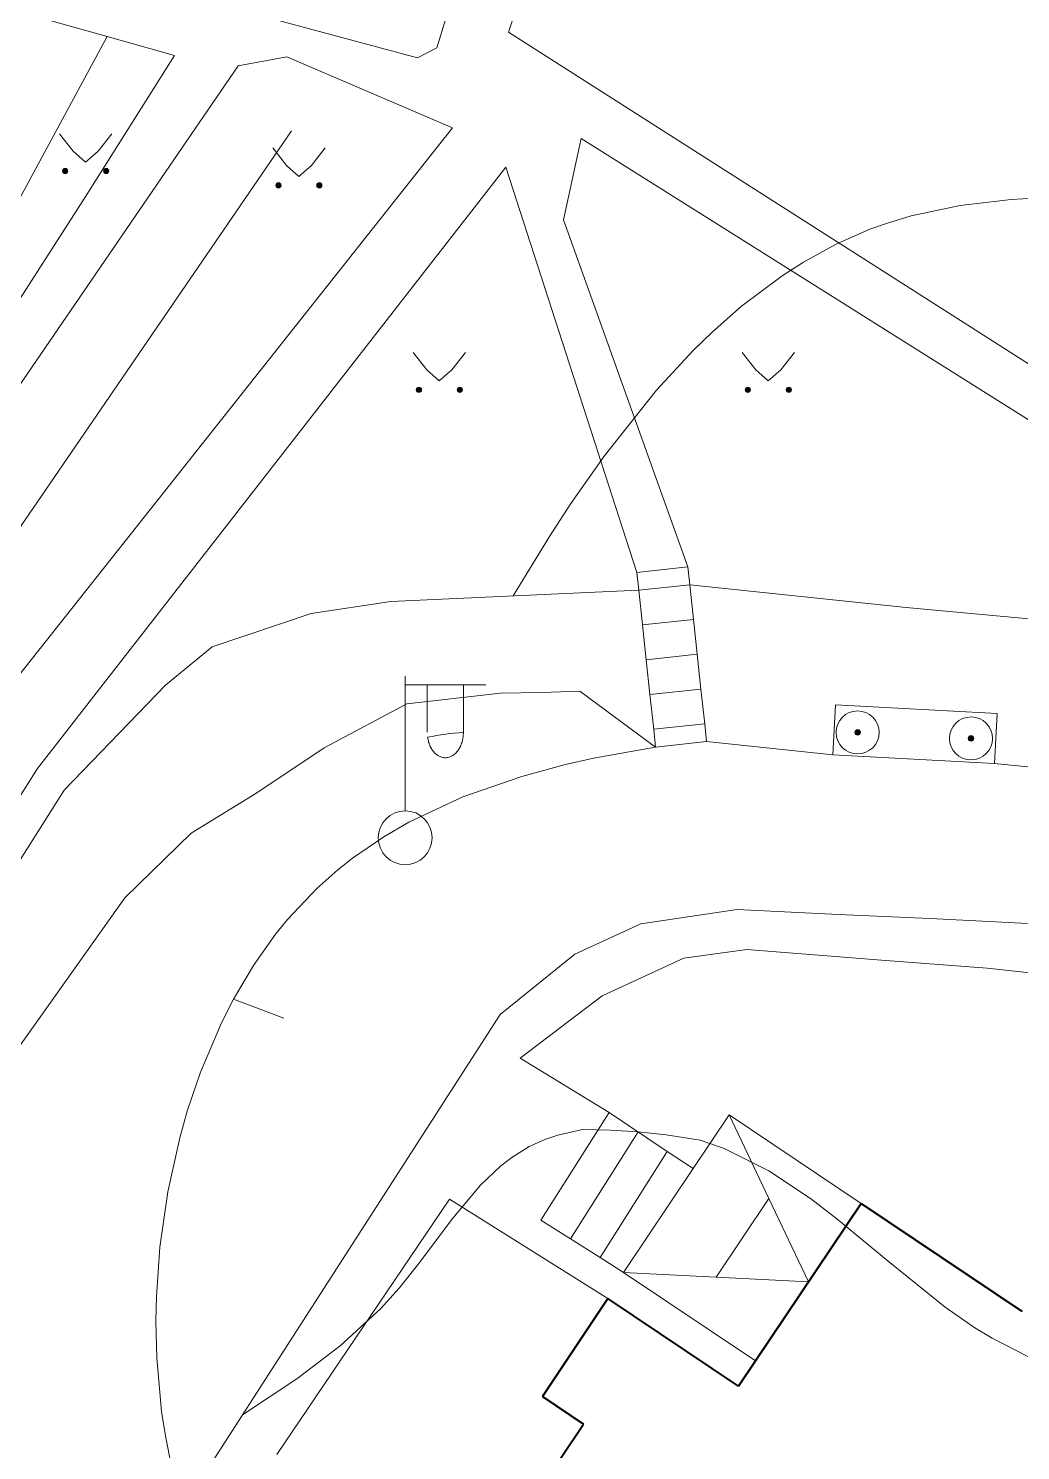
# Model space of a CAD drawing. Extents: x 1000 to 4000, y -5000 to -1000.
# Drawn here: x 1388.5 to 1425.4, y -4370.8 to -4318 of the extents above; entities that cross this region are included whole.
import ezdxf

# ---------------------------------------------------------------- set-up
doc = ezdxf.new("R2010")
doc.units = 0
doc.header["$MEASUREMENT"] = 0
for name, color, linetype in [('СЛОЙ_24', 7, 'CONTINUOUS'), ('СЛОЙ_25', 7, 'CONTINUOUS'), ('СЛОЙ_3', 7, 'CONTINUOUS'), ('СЛОЙ_37', 7, 'CONTINUOUS'), ('СЛОЙ_40', 7, 'CONTINUOUS'), ('СЛОЙ_41', 7, 'CONTINUOUS'), ('СЛОЙ_50', 7, 'CONTINUOUS'), ('СЛОЙ_6', 7, 'CONTINUOUS'), ('СЛОЙ_7', 7, 'CONTINUOUS')]:
    doc.layers.add(name, color=color, linetype=linetype)

msp = doc.modelspace()

# ---------------------------------------------------------------- linework, layer by layer
at = {"layer": 'СЛОЙ_24', "color": 253, "linetype": 'Continuous', "lineweight": 0}
for p, q in [((1406.821, -4356.226), (1410.129, -4358.249)), ((1410.08, -4365.171), (1404.187, -4361.476))]:
    msp.add_line(p, q, dxfattribs=at)
for points in [[(1403.717, -4318.68), (1404.052, -4317.582), (1403.133, -4304.675), (1401.257, -4292.079)], [(1407.809, -4313.792), (1406.39, -4318.095)], [(1403.717, -4318.68), (1403.008, -4319.045), (1386.612, -4314.637)], [(1391.471, -4318.258), (1388.539, -4317.438)], [(1393.964, -4318.955), (1391.471, -4318.258)], [(1470.032, -4360.31), (1470.685, -4359.106), (1406.39, -4318.095)], [(1346.273, -4394.557), (1358.917, -4377.097), (1363.933, -4370.174), (1369.434, -4357.368), (1379.502, -4341.57), (1390.643, -4324.228), (1393.964, -4318.955)], [(1347.743, -4395.78), (1355.492, -4385.085), (1365.733, -4370.797), (1370.943, -4358.046), (1386.119, -4334.267), (1396.34, -4319.338)], [(1404.299, -4321.651), (1398.15, -4319.015), (1396.34, -4319.338)], [(1350.13, -4397.511), (1362.654, -4379.582), (1385.993, -4344.756), (1404.299, -4321.651)], [(1413.053, -4337.969), (1408.431, -4325.064), (1409.093, -4322.043)], [(1468.451, -4360.117), (1468.745, -4359.546), (1409.093, -4322.043)], [(1353.976, -4400.728), (1357.973, -4394.398), (1388.874, -4345.466), (1406.288, -4323.115)], [(1411.159, -4338.172), (1406.288, -4323.115)], [(1375.966, -4373.518), (1380.164, -4367.096), (1392.129, -4350.272), (1394.583, -4347.862), (1396.992, -4346.389), (1399.535, -4344.693), (1402.611, -4343.064), (1406.092, -4342.662), (1407.611, -4342.639), (1409.039, -4342.595), (1411.856, -4344.666)], [(1413.75, -4344.463), (1418.439, -4344.959)], [(1424.458, -4345.281), (1428.674, -4345.701)], [(1390.486, -4378.833), (1406.077, -4354.605), (1408.858, -4352.371), (1411.31, -4351.236), (1414.887, -4350.705)], [(1414.887, -4350.705), (1418.657, -4350.888), (1422.06, -4351.034), (1430.55, -4351.474), (1434.795, -4352.462), (1439.662, -4355.098), (1450.631, -4361.736), (1459.41, -4367.57)], [(1406.821, -4356.226), (1409.865, -4353.912), (1412.902, -4352.52), (1415.244, -4352.191), (1420.258, -4352.593), (1424.187, -4352.89), (1433.277, -4353.874), (1438.986, -4356.803), (1447.933, -4362.067), (1442.97, -4369.866)], [(1397.771, -4370.962), (1404.187, -4361.476)]]:
    msp.add_lwpolyline(points, dxfattribs=at)
at = {"layer": 'СЛОЙ_25', "color": 253, "linetype": 'Continuous', "lineweight": 0}
msp.add_line((1411.23, -4338.834), (1413.124, -4338.631), dxfattribs=at)
for points in [[(1411.159, -4338.172), (1413.053, -4337.969)], [(1413.053, -4337.969), (1413.124, -4338.631)], [(1411.23, -4338.834), (1411.159, -4338.172)], [(1411.856, -4344.666), (1411.785, -4344.004), (1411.646, -4342.712), (1411.508, -4341.419), (1411.369, -4340.127), (1411.23, -4338.834)], [(1413.124, -4338.631), (1413.263, -4339.923), (1413.402, -4341.216), (1413.54, -4342.509), (1413.679, -4343.801), (1413.75, -4344.463)], [(1411.369, -4340.127), (1413.263, -4339.923)], [(1411.508, -4341.419), (1413.402, -4341.216)], [(1411.646, -4342.712), (1413.54, -4342.509)], [(1411.785, -4344.004), (1413.679, -4343.801)], [(1413.75, -4344.463), (1411.856, -4344.666)]]:
    msp.add_lwpolyline(points, dxfattribs=at)
at = {"layer": 'СЛОЙ_3', "color": 253, "linetype": 'Continuous', "lineweight": 0}
for p, q in [((1402.546, -4347.037), (1402.546, -4342.037)), ((1402.546, -4345.037), (1402.546, -4342.037)), ((1402.546, -4342.351), (1405.546, -4342.351)), ((1403.367, -4344.119), (1403.367, -4342.351)), ((1404.709, -4344.119), (1404.709, -4342.351))]:
    msp.add_line(p, q, dxfattribs=at)
msp.add_lwpolyline([(1404.709, -4344.119, -0.035191), (1404.696, -4344.303, -0.036545), (1404.658, -4344.48, -0.03934), (1404.596, -4344.643, -0.0437), (1404.513, -4344.786, -0.049642), (1404.411, -4344.903, -0.056748), (1404.295, -4344.99, -0.0637), (1404.169, -4345.044, -0.068204), (1404.038, -4345.062, -0.068204), (1403.907, -4345.044, -0.0637), (1403.781, -4344.99, -0.056748), (1403.665, -4344.903, -0.049642), (1403.563, -4344.786, -0.0437), (1403.48, -4344.643, -0.03934), (1403.418, -4344.48, -0.036545), (1403.38, -4344.303, -0.035191)], format="xyb", close=True, dxfattribs=at)
msp.add_circle((1402.546, -4348.037), 1, dxfattribs=at)
at = {"layer": 'СЛОЙ_37', "color": 253, "linetype": 'Continuous', "lineweight": 0}
for points in [[(1344.615, -4393.334), (1351.089, -4384.525), (1354.409, -4380.462), (1361.298, -4365.811), (1370.275, -4354.532), (1377.623, -4343.762), (1380.973, -4338.28), (1387.045, -4326.422), (1391.471, -4318.258)], [(1359.812, -4402.777), (1357.832, -4399.893), (1357.921, -4397.32), (1359.573, -4393.225), (1360.942, -4390.491), (1387.032, -4350.748), (1389.871, -4346.275), (1393.635, -4342.36), (1395.364, -4340.941), (1399.044, -4339.699), (1402.014, -4339.255), (1411.23, -4338.834)], [(1413.124, -4338.631), (1421.167, -4339.477), (1430.576, -4340.347)]]:
    msp.add_lwpolyline(points, dxfattribs=at)
at = {"layer": 'СЛОЙ_40', "color": 253, "linetype": 'Continuous', "lineweight": 0}
msp.add_lwpolyline([(1350.203, -4395.019), (1367.432, -4370.444), (1373.936, -4357.36), (1398.319, -4321.755)], dxfattribs=at)
at = {"layer": 'СЛОЙ_41', "color": 253, "linetype": 'Continuous', "lineweight": 0}
for p, q in [((1389.693, -4321.865), (1390.203, -4322.515)), ((1391.643, -4321.865), (1391.133, -4322.515)), ((1390.203, -4322.515), (1390.663, -4322.925)), ((1391.133, -4322.515), (1390.663, -4322.925)), ((1397.62, -4322.396), (1398.13, -4323.046)), ((1399.57, -4322.396), (1399.06, -4323.046)), ((1398.13, -4323.046), (1398.59, -4323.456)), ((1399.06, -4323.046), (1398.59, -4323.456)), ((1402.843, -4329.999), (1403.353, -4330.649)), ((1404.793, -4329.999), (1404.283, -4330.649)), ((1415.07, -4329.999), (1415.58, -4330.649)), ((1417.02, -4329.999), (1416.51, -4330.649)), ((1403.353, -4330.649), (1403.813, -4331.059)), ((1404.283, -4330.649), (1403.813, -4331.059)), ((1415.58, -4330.649), (1416.04, -4331.059)), ((1416.51, -4330.649), (1416.04, -4331.059))]:
    msp.add_line(p, q, dxfattribs=at)
for centre in [(1389.907, -4323.253), (1391.428, -4323.253), (1397.834, -4323.786), (1399.355, -4323.786), (1403.057, -4331.387), (1404.578, -4331.387), (1415.284, -4331.387), (1416.805, -4331.387)]:
    msp.add_circle(centre, 0.0976, dxfattribs=at)
for points in [[(1389.816, -4323.29), (1389.811, -4323.234), (1389.816, -4323.216)], [(1389.825, -4323.307), (1389.816, -4323.216), (1389.825, -4323.199)], [(1389.816, -4323.29), (1389.816, -4323.216), (1389.825, -4323.307)], [(1389.838, -4323.322), (1389.825, -4323.199), (1389.838, -4323.184)], [(1389.825, -4323.307), (1389.825, -4323.199), (1389.838, -4323.322)], [(1389.852, -4323.334), (1389.838, -4323.184), (1389.852, -4323.172)], [(1389.838, -4323.322), (1389.838, -4323.184), (1389.852, -4323.334)], [(1389.869, -4323.343), (1389.852, -4323.172), (1389.869, -4323.163)], [(1389.852, -4323.334), (1389.852, -4323.172), (1389.869, -4323.343)], [(1389.888, -4323.349), (1389.869, -4323.163), (1389.888, -4323.157)], [(1389.869, -4323.343), (1389.869, -4323.163), (1389.888, -4323.349)], [(1389.907, -4323.351), (1389.888, -4323.157), (1389.907, -4323.155)], [(1389.888, -4323.349), (1389.888, -4323.157), (1389.907, -4323.351)], [(1391.337, -4323.29), (1391.332, -4323.234), (1391.337, -4323.216)], [(1391.346, -4323.307), (1391.337, -4323.216), (1391.346, -4323.199)], [(1391.337, -4323.29), (1391.337, -4323.216), (1391.346, -4323.307)], [(1391.359, -4323.322), (1391.346, -4323.199), (1391.359, -4323.184)], [(1391.346, -4323.307), (1391.346, -4323.199), (1391.359, -4323.322)], [(1391.373, -4323.334), (1391.359, -4323.184), (1391.373, -4323.172)], [(1391.359, -4323.322), (1391.359, -4323.184), (1391.373, -4323.334)], [(1391.39, -4323.343), (1391.373, -4323.172), (1391.39, -4323.163)], [(1391.373, -4323.334), (1391.373, -4323.172), (1391.39, -4323.343)], [(1391.409, -4323.349), (1391.39, -4323.163), (1391.409, -4323.157)], [(1391.39, -4323.343), (1391.39, -4323.163), (1391.409, -4323.349)], [(1391.428, -4323.351), (1391.409, -4323.157), (1391.428, -4323.155)], [(1391.409, -4323.349), (1391.409, -4323.157), (1391.428, -4323.351)], [(1389.811, -4323.272), (1389.809, -4323.253), (1389.811, -4323.234)], [(1389.811, -4323.272), (1389.811, -4323.234), (1389.816, -4323.29)], [(1391.332, -4323.272), (1391.33, -4323.253), (1391.332, -4323.234)], [(1391.332, -4323.272), (1391.332, -4323.234), (1391.337, -4323.29)], [(1397.753, -4323.84), (1397.744, -4323.748), (1397.753, -4323.731)], [(1397.765, -4323.855), (1397.753, -4323.731), (1397.765, -4323.717)], [(1397.753, -4323.84), (1397.753, -4323.731), (1397.765, -4323.855)], [(1397.78, -4323.867), (1397.765, -4323.717), (1397.78, -4323.704)], [(1397.765, -4323.855), (1397.765, -4323.717), (1397.78, -4323.867)], [(1397.797, -4323.876), (1397.78, -4323.704), (1397.797, -4323.695)], [(1397.78, -4323.867), (1397.78, -4323.704), (1397.797, -4323.876)], [(1397.815, -4323.881), (1397.797, -4323.695), (1397.815, -4323.69)], [(1397.797, -4323.876), (1397.797, -4323.695), (1397.815, -4323.881)], [(1397.834, -4323.883), (1397.815, -4323.69), (1397.834, -4323.688)], [(1397.815, -4323.881), (1397.815, -4323.69), (1397.834, -4323.883)], [(1399.274, -4323.84), (1399.265, -4323.748), (1399.274, -4323.731)], [(1399.286, -4323.855), (1399.274, -4323.731), (1399.286, -4323.717)], [(1399.274, -4323.84), (1399.274, -4323.731), (1399.286, -4323.855)], [(1399.301, -4323.867), (1399.286, -4323.717), (1399.301, -4323.704)], [(1399.286, -4323.855), (1399.286, -4323.717), (1399.301, -4323.867)], [(1399.318, -4323.876), (1399.301, -4323.704), (1399.318, -4323.695)], [(1399.301, -4323.867), (1399.301, -4323.704), (1399.318, -4323.876)], [(1399.336, -4323.881), (1399.318, -4323.695), (1399.336, -4323.69)], [(1399.318, -4323.876), (1399.318, -4323.695), (1399.336, -4323.881)], [(1399.355, -4323.883), (1399.336, -4323.69), (1399.355, -4323.688)], [(1399.336, -4323.881), (1399.336, -4323.69), (1399.355, -4323.883)], [(1397.738, -4323.805), (1397.736, -4323.786), (1397.738, -4323.766)], [(1397.744, -4323.823), (1397.738, -4323.766), (1397.744, -4323.748)], [(1397.738, -4323.805), (1397.738, -4323.766), (1397.744, -4323.823)], [(1397.744, -4323.823), (1397.744, -4323.748), (1397.753, -4323.84)], [(1399.259, -4323.805), (1399.257, -4323.786), (1399.259, -4323.766)], [(1399.265, -4323.823), (1399.259, -4323.766), (1399.265, -4323.748)], [(1399.259, -4323.805), (1399.259, -4323.766), (1399.265, -4323.823)], [(1399.265, -4323.823), (1399.265, -4323.748), (1399.274, -4323.84)], [(1402.961, -4331.406), (1402.959, -4331.387), (1402.961, -4331.368)], [(1402.966, -4331.424), (1402.961, -4331.368), (1402.966, -4331.35)], [(1402.961, -4331.406), (1402.961, -4331.368), (1402.966, -4331.424)], [(1402.975, -4331.441), (1402.966, -4331.35), (1402.975, -4331.333)], [(1402.966, -4331.424), (1402.966, -4331.35), (1402.975, -4331.441)], [(1402.988, -4331.456), (1402.975, -4331.333), (1402.988, -4331.318)], [(1402.975, -4331.441), (1402.975, -4331.333), (1402.988, -4331.456)], [(1403.002, -4331.468), (1402.988, -4331.318), (1403.002, -4331.306)], [(1402.988, -4331.456), (1402.988, -4331.318), (1403.002, -4331.468)], [(1403.019, -4331.477), (1403.002, -4331.306), (1403.019, -4331.297)], [(1403.002, -4331.468), (1403.002, -4331.306), (1403.019, -4331.477)], [(1403.038, -4331.483), (1403.019, -4331.297), (1403.038, -4331.291)], [(1403.019, -4331.477), (1403.019, -4331.297), (1403.038, -4331.483)], [(1403.057, -4331.485), (1403.038, -4331.291), (1403.057, -4331.289)], [(1403.038, -4331.483), (1403.038, -4331.291), (1403.057, -4331.485)], [(1404.482, -4331.406), (1404.48, -4331.387), (1404.482, -4331.368)], [(1404.487, -4331.424), (1404.482, -4331.368), (1404.487, -4331.35)], [(1404.482, -4331.406), (1404.482, -4331.368), (1404.487, -4331.424)], [(1404.496, -4331.441), (1404.487, -4331.35), (1404.496, -4331.333)], [(1404.487, -4331.424), (1404.487, -4331.35), (1404.496, -4331.441)], [(1404.509, -4331.456), (1404.496, -4331.333), (1404.509, -4331.318)], [(1404.496, -4331.441), (1404.496, -4331.333), (1404.509, -4331.456)], [(1404.523, -4331.468), (1404.509, -4331.318), (1404.523, -4331.306)], [(1404.509, -4331.456), (1404.509, -4331.318), (1404.523, -4331.468)], [(1404.54, -4331.477), (1404.523, -4331.306), (1404.54, -4331.297)], [(1404.523, -4331.468), (1404.523, -4331.306), (1404.54, -4331.477)], [(1404.559, -4331.483), (1404.54, -4331.297), (1404.559, -4331.291)], [(1404.54, -4331.477), (1404.54, -4331.297), (1404.559, -4331.483)], [(1404.578, -4331.485), (1404.559, -4331.291), (1404.578, -4331.289)], [(1404.559, -4331.483), (1404.559, -4331.291), (1404.578, -4331.485)], [(1415.188, -4331.406), (1415.186, -4331.387), (1415.188, -4331.368)], [(1415.193, -4331.424), (1415.188, -4331.368), (1415.193, -4331.35)], [(1415.188, -4331.406), (1415.188, -4331.368), (1415.193, -4331.424)], [(1415.202, -4331.441), (1415.193, -4331.35), (1415.202, -4331.333)], [(1415.193, -4331.424), (1415.193, -4331.35), (1415.202, -4331.441)], [(1415.215, -4331.456), (1415.202, -4331.333), (1415.215, -4331.318)], [(1415.202, -4331.441), (1415.202, -4331.333), (1415.215, -4331.456)], [(1415.229, -4331.468), (1415.215, -4331.318), (1415.229, -4331.306)], [(1415.215, -4331.456), (1415.215, -4331.318), (1415.229, -4331.468)], [(1415.246, -4331.477), (1415.229, -4331.306), (1415.246, -4331.297)], [(1415.229, -4331.468), (1415.229, -4331.306), (1415.246, -4331.477)], [(1415.265, -4331.483), (1415.246, -4331.297), (1415.265, -4331.291)], [(1415.246, -4331.477), (1415.246, -4331.297), (1415.265, -4331.483)], [(1415.284, -4331.485), (1415.265, -4331.291), (1415.284, -4331.289)], [(1415.265, -4331.483), (1415.265, -4331.291), (1415.284, -4331.485)], [(1416.709, -4331.406), (1416.707, -4331.387), (1416.709, -4331.368)], [(1416.714, -4331.424), (1416.709, -4331.368), (1416.714, -4331.35)], [(1416.709, -4331.406), (1416.709, -4331.368), (1416.714, -4331.424)], [(1416.723, -4331.441), (1416.714, -4331.35), (1416.723, -4331.333)], [(1416.714, -4331.424), (1416.714, -4331.35), (1416.723, -4331.441)], [(1416.736, -4331.456), (1416.723, -4331.333), (1416.736, -4331.318)], [(1416.723, -4331.441), (1416.723, -4331.333), (1416.736, -4331.456)], [(1416.75, -4331.468), (1416.736, -4331.318), (1416.75, -4331.306)], [(1416.736, -4331.456), (1416.736, -4331.318), (1416.75, -4331.468)], [(1416.767, -4331.477), (1416.75, -4331.306), (1416.767, -4331.297)], [(1416.75, -4331.468), (1416.75, -4331.306), (1416.767, -4331.477)], [(1416.786, -4331.483), (1416.767, -4331.297), (1416.786, -4331.291)], [(1416.767, -4331.477), (1416.767, -4331.297), (1416.786, -4331.483)], [(1416.805, -4331.485), (1416.786, -4331.291), (1416.805, -4331.289)], [(1416.786, -4331.483), (1416.786, -4331.291), (1416.805, -4331.485)]]:
    msp.add_solid(points, dxfattribs=at)
at = {"layer": 'СЛОЙ_41', "color": 253, "linetype": 'Continuous', "lineweight": 0, "extrusion": (0, 0, -1)}
for points in [[(-1389.907, -4323.351), (-1389.907, -4323.155), (-1389.926, -4323.349)], [(-1389.926, -4323.349), (-1389.907, -4323.155), (-1389.926, -4323.157)], [(-1389.926, -4323.349), (-1389.926, -4323.157), (-1389.944, -4323.343)], [(-1389.944, -4323.343), (-1389.926, -4323.157), (-1389.944, -4323.163)], [(-1389.944, -4323.343), (-1389.944, -4323.163), (-1389.961, -4323.334)], [(-1389.961, -4323.334), (-1389.944, -4323.163), (-1389.961, -4323.172)], [(-1389.961, -4323.334), (-1389.961, -4323.172), (-1389.976, -4323.322)], [(-1389.976, -4323.322), (-1389.961, -4323.172), (-1389.976, -4323.184)], [(-1389.976, -4323.322), (-1389.976, -4323.184), (-1389.988, -4323.307)], [(-1389.988, -4323.307), (-1389.976, -4323.184), (-1389.988, -4323.199)], [(-1389.988, -4323.307), (-1389.988, -4323.199), (-1389.997, -4323.29)], [(-1389.997, -4323.29), (-1389.988, -4323.199), (-1389.997, -4323.216)], [(-1389.997, -4323.29), (-1389.997, -4323.216), (-1390.002, -4323.272)], [(-1390.002, -4323.272), (-1389.997, -4323.216), (-1390.002, -4323.234)], [(-1391.428, -4323.351), (-1391.428, -4323.155), (-1391.447, -4323.349)], [(-1391.447, -4323.349), (-1391.428, -4323.155), (-1391.447, -4323.157)], [(-1391.447, -4323.349), (-1391.447, -4323.157), (-1391.465, -4323.343)], [(-1391.465, -4323.343), (-1391.447, -4323.157), (-1391.465, -4323.163)], [(-1391.465, -4323.343), (-1391.465, -4323.163), (-1391.482, -4323.334)], [(-1391.482, -4323.334), (-1391.465, -4323.163), (-1391.482, -4323.172)], [(-1391.482, -4323.334), (-1391.482, -4323.172), (-1391.497, -4323.322)], [(-1391.497, -4323.322), (-1391.482, -4323.172), (-1391.497, -4323.184)], [(-1391.497, -4323.322), (-1391.497, -4323.184), (-1391.509, -4323.307)], [(-1391.509, -4323.307), (-1391.497, -4323.184), (-1391.509, -4323.199)], [(-1391.509, -4323.307), (-1391.509, -4323.199), (-1391.518, -4323.29)], [(-1391.518, -4323.29), (-1391.509, -4323.199), (-1391.518, -4323.216)], [(-1391.518, -4323.29), (-1391.518, -4323.216), (-1391.523, -4323.272)], [(-1391.523, -4323.272), (-1391.518, -4323.216), (-1391.523, -4323.234)], [(-1390.002, -4323.272), (-1390.002, -4323.234), (-1390.004, -4323.253)], [(-1391.523, -4323.272), (-1391.523, -4323.234), (-1391.525, -4323.253)], [(-1397.834, -4323.883), (-1397.834, -4323.688), (-1397.853, -4323.881)], [(-1397.853, -4323.881), (-1397.834, -4323.688), (-1397.853, -4323.69)], [(-1397.853, -4323.881), (-1397.853, -4323.69), (-1397.871, -4323.876)], [(-1397.871, -4323.876), (-1397.853, -4323.69), (-1397.871, -4323.695)], [(-1397.871, -4323.876), (-1397.871, -4323.695), (-1397.888, -4323.867)], [(-1397.888, -4323.867), (-1397.871, -4323.695), (-1397.888, -4323.704)], [(-1397.888, -4323.867), (-1397.888, -4323.704), (-1397.903, -4323.855)], [(-1397.903, -4323.855), (-1397.888, -4323.704), (-1397.903, -4323.717)], [(-1397.903, -4323.855), (-1397.903, -4323.717), (-1397.915, -4323.84)], [(-1397.915, -4323.84), (-1397.903, -4323.717), (-1397.915, -4323.731)], [(-1397.915, -4323.84), (-1397.915, -4323.731), (-1397.924, -4323.823)], [(-1397.924, -4323.823), (-1397.915, -4323.731), (-1397.924, -4323.748)], [(-1399.355, -4323.883), (-1399.355, -4323.688), (-1399.374, -4323.881)], [(-1399.374, -4323.881), (-1399.355, -4323.688), (-1399.374, -4323.69)], [(-1399.374, -4323.881), (-1399.374, -4323.69), (-1399.392, -4323.876)], [(-1399.392, -4323.876), (-1399.374, -4323.69), (-1399.392, -4323.695)], [(-1399.392, -4323.876), (-1399.392, -4323.695), (-1399.409, -4323.867)], [(-1399.409, -4323.867), (-1399.392, -4323.695), (-1399.409, -4323.704)], [(-1399.409, -4323.867), (-1399.409, -4323.704), (-1399.424, -4323.855)], [(-1399.424, -4323.855), (-1399.409, -4323.704), (-1399.424, -4323.717)], [(-1399.424, -4323.855), (-1399.424, -4323.717), (-1399.436, -4323.84)], [(-1399.436, -4323.84), (-1399.424, -4323.717), (-1399.436, -4323.731)], [(-1399.436, -4323.84), (-1399.436, -4323.731), (-1399.445, -4323.823)], [(-1399.445, -4323.823), (-1399.436, -4323.731), (-1399.445, -4323.748)], [(-1397.924, -4323.823), (-1397.924, -4323.748), (-1397.93, -4323.805)], [(-1397.93, -4323.805), (-1397.924, -4323.748), (-1397.93, -4323.766)], [(-1397.93, -4323.805), (-1397.93, -4323.766), (-1397.932, -4323.786)], [(-1399.445, -4323.823), (-1399.445, -4323.748), (-1399.451, -4323.805)], [(-1399.451, -4323.805), (-1399.445, -4323.748), (-1399.451, -4323.766)], [(-1399.451, -4323.805), (-1399.451, -4323.766), (-1399.453, -4323.786)], [(-1403.057, -4331.485), (-1403.057, -4331.289), (-1403.076, -4331.483)], [(-1403.076, -4331.483), (-1403.057, -4331.289), (-1403.076, -4331.291)], [(-1403.076, -4331.483), (-1403.076, -4331.291), (-1403.094, -4331.477)], [(-1403.094, -4331.477), (-1403.076, -4331.291), (-1403.094, -4331.297)], [(-1403.094, -4331.477), (-1403.094, -4331.297), (-1403.111, -4331.468)], [(-1403.111, -4331.468), (-1403.094, -4331.297), (-1403.111, -4331.306)], [(-1403.111, -4331.468), (-1403.111, -4331.306), (-1403.126, -4331.456)], [(-1403.126, -4331.456), (-1403.111, -4331.306), (-1403.126, -4331.318)], [(-1403.126, -4331.456), (-1403.126, -4331.318), (-1403.138, -4331.441)], [(-1403.138, -4331.441), (-1403.126, -4331.318), (-1403.138, -4331.333)], [(-1403.138, -4331.441), (-1403.138, -4331.333), (-1403.147, -4331.424)], [(-1403.147, -4331.424), (-1403.138, -4331.333), (-1403.147, -4331.35)], [(-1403.147, -4331.424), (-1403.147, -4331.35), (-1403.152, -4331.406)], [(-1403.152, -4331.406), (-1403.147, -4331.35), (-1403.152, -4331.368)], [(-1403.152, -4331.406), (-1403.152, -4331.368), (-1403.154, -4331.387)], [(-1404.578, -4331.485), (-1404.578, -4331.289), (-1404.597, -4331.483)], [(-1404.597, -4331.483), (-1404.578, -4331.289), (-1404.597, -4331.291)], [(-1404.597, -4331.483), (-1404.597, -4331.291), (-1404.615, -4331.477)], [(-1404.615, -4331.477), (-1404.597, -4331.291), (-1404.615, -4331.297)], [(-1404.615, -4331.477), (-1404.615, -4331.297), (-1404.632, -4331.468)], [(-1404.632, -4331.468), (-1404.615, -4331.297), (-1404.632, -4331.306)], [(-1404.632, -4331.468), (-1404.632, -4331.306), (-1404.647, -4331.456)], [(-1404.647, -4331.456), (-1404.632, -4331.306), (-1404.647, -4331.318)], [(-1404.647, -4331.456), (-1404.647, -4331.318), (-1404.659, -4331.441)], [(-1404.659, -4331.441), (-1404.647, -4331.318), (-1404.659, -4331.333)], [(-1404.659, -4331.441), (-1404.659, -4331.333), (-1404.668, -4331.424)], [(-1404.668, -4331.424), (-1404.659, -4331.333), (-1404.668, -4331.35)], [(-1404.668, -4331.424), (-1404.668, -4331.35), (-1404.673, -4331.406)], [(-1404.673, -4331.406), (-1404.668, -4331.35), (-1404.673, -4331.368)], [(-1404.673, -4331.406), (-1404.673, -4331.368), (-1404.675, -4331.387)], [(-1415.284, -4331.485), (-1415.284, -4331.289), (-1415.303, -4331.483)], [(-1415.303, -4331.483), (-1415.284, -4331.289), (-1415.303, -4331.291)], [(-1415.303, -4331.483), (-1415.303, -4331.291), (-1415.321, -4331.477)], [(-1415.321, -4331.477), (-1415.303, -4331.291), (-1415.321, -4331.297)], [(-1415.321, -4331.477), (-1415.321, -4331.297), (-1415.338, -4331.468)], [(-1415.338, -4331.468), (-1415.321, -4331.297), (-1415.338, -4331.306)], [(-1415.338, -4331.468), (-1415.338, -4331.306), (-1415.353, -4331.456)], [(-1415.353, -4331.456), (-1415.338, -4331.306), (-1415.353, -4331.318)], [(-1415.353, -4331.456), (-1415.353, -4331.318), (-1415.365, -4331.441)], [(-1415.365, -4331.441), (-1415.353, -4331.318), (-1415.365, -4331.333)], [(-1415.365, -4331.441), (-1415.365, -4331.333), (-1415.374, -4331.424)], [(-1415.374, -4331.424), (-1415.365, -4331.333), (-1415.374, -4331.35)], [(-1415.374, -4331.424), (-1415.374, -4331.35), (-1415.379, -4331.406)], [(-1415.379, -4331.406), (-1415.374, -4331.35), (-1415.379, -4331.368)], [(-1415.379, -4331.406), (-1415.379, -4331.368), (-1415.381, -4331.387)], [(-1416.805, -4331.485), (-1416.805, -4331.289), (-1416.824, -4331.483)], [(-1416.824, -4331.483), (-1416.805, -4331.289), (-1416.824, -4331.291)], [(-1416.824, -4331.483), (-1416.824, -4331.291), (-1416.842, -4331.477)], [(-1416.842, -4331.477), (-1416.824, -4331.291), (-1416.842, -4331.297)], [(-1416.842, -4331.477), (-1416.842, -4331.297), (-1416.859, -4331.468)], [(-1416.859, -4331.468), (-1416.842, -4331.297), (-1416.859, -4331.306)], [(-1416.859, -4331.468), (-1416.859, -4331.306), (-1416.874, -4331.456)], [(-1416.874, -4331.456), (-1416.859, -4331.306), (-1416.874, -4331.318)], [(-1416.874, -4331.456), (-1416.874, -4331.318), (-1416.886, -4331.441)], [(-1416.886, -4331.441), (-1416.874, -4331.318), (-1416.886, -4331.333)], [(-1416.886, -4331.441), (-1416.886, -4331.333), (-1416.895, -4331.424)], [(-1416.895, -4331.424), (-1416.886, -4331.333), (-1416.895, -4331.35)], [(-1416.895, -4331.424), (-1416.895, -4331.35), (-1416.9, -4331.406)], [(-1416.9, -4331.406), (-1416.895, -4331.35), (-1416.9, -4331.368)], [(-1416.9, -4331.406), (-1416.9, -4331.368), (-1416.902, -4331.387)]]:
    msp.add_solid(points, dxfattribs=at)
at = {"layer": 'СЛОЙ_50', "color": 253, "linetype": 'Continuous', "lineweight": 0}
msp.add_line((1396.162, -4354.037), (1398.033, -4354.745), dxfattribs=at)
for points in [[(1406.555, -4339.048), (1407.905, -4336.84), (1408.707, -4335.615), (1409.945, -4333.851), (1411.891, -4331.404), (1413.257, -4329.926), (1413.963, -4329.24), (1415.052, -4328.281), (1416.566, -4327.145), (1417.35, -4326.643), (1418.564, -4325.976), (1419.825, -4325.421), (1420.473, -4325.187), (1421.355, -4324.921), (1423.181, -4324.534), (1425.077, -4324.312), (1426.375, -4324.24)], [(1393.843, -4371.354), (1393.642, -4370.347), (1393.492, -4369.371), (1393.313, -4367.369), (1393.281, -4366.009), (1393.299, -4365.094), (1393.427, -4363.26), (1393.718, -4361.206), (1394.162, -4359.187), (1394.441, -4358.2), (1394.931, -4356.755), (1395.715, -4354.914), (1396.162, -4354.037), (1396.902, -4352.787), (1397.724, -4351.624), (1398.166, -4351.079), (1399.255, -4349.926), (1400.04, -4349.23), (1400.59, -4348.796), (1401.754, -4347.999), (1402.682, -4347.459), (1404.684, -4346.522), (1406.88, -4345.757), (1408.451, -4345.333), (1409.547, -4345.085), (1411.856, -4344.666)], [(1425.692, -4367.321), (1424.367, -4366.639), (1423.724, -4366.25), (1422.625, -4365.49), (1420.495, -4363.776), (1418.591, -4362.198), (1417.608, -4361.446), (1416.062, -4360.424), (1414.399, -4359.595), (1413.512, -4359.275), (1412.244, -4359.079), (1411.209, -4358.973), (1410.184, -4358.907), (1409.139, -4358.887), (1408.218, -4359.091), (1407.779, -4359.239), (1407.154, -4359.52), (1406.505, -4359.921)], [(1406.505, -4359.921), (1406.102, -4360.234), (1405.35, -4360.947)], [(1405.35, -4360.947), (1404.318, -4362.176), (1403.005, -4363.93), (1402.324, -4364.781), (1401.63, -4365.544), (1400.133, -4366.925), (1398.522, -4368.157), (1396.496, -4369.493)]]:
    msp.add_lwpolyline(points, dxfattribs=at)
at = {"layer": 'СЛОЙ_6', "color": 253, "linetype": 'Continuous', "lineweight": 50}
for p, q in [((1415.57, -4367.487), (1419.496, -4361.631)), ((1425.483, -4365.646), (1419.496, -4361.631)), ((1407.644, -4368.805), (1410.08, -4365.171)), ((1414.939, -4368.429), (1415.57, -4367.487)), ((1409.175, -4369.832), (1407.644, -4368.805))]:
    msp.add_line(p, q, dxfattribs=at)
at = {"layer": 'СЛОЙ_6', "color": 253, "linetype": 'Continuous', "lineweight": 40}
for points in [[(1414.939, -4368.429), (1410.08, -4365.171)], [(1405.118, -4375.886), (1409.175, -4369.832)]]:
    msp.add_lwpolyline(points, dxfattribs=at)
at = {"layer": 'СЛОЙ_7', "color": 253, "linetype": 'Continuous', "lineweight": 0}
for p, q in [((1418.539, -4343.091), (1418.439, -4344.959)), ((1424.557, -4343.413), (1418.539, -4343.091)), ((1424.458, -4345.281), (1424.557, -4343.413)), ((1418.439, -4344.959), (1424.458, -4345.281)), ((1410.129, -4358.249), (1407.594, -4362.255)), ((1412.289, -4359.697), (1410.129, -4358.249)), ((1413.246, -4360.338), (1414.586, -4358.34)), ((1414.586, -4358.34), (1419.496, -4361.631)), ((1414.586, -4358.34), (1416.063, -4361.444)), ((1411.209, -4358.973), (1408.692, -4362.95)), ((1412.289, -4359.697), (1409.791, -4363.645)), ((1413.246, -4360.338), (1412.289, -4359.697)), ((1410.66, -4364.196), (1413.246, -4360.338)), ((1414.101, -4364.372), (1416.063, -4361.444)), ((1416.063, -4361.444), (1417.541, -4364.548)), ((1407.594, -4362.255), (1408.692, -4362.95)), ((1408.692, -4362.95), (1409.791, -4363.645)), ((1409.791, -4363.645), (1410.66, -4364.196)), ((1415.57, -4367.487), (1410.66, -4364.196)), ((1417.541, -4364.548), (1410.66, -4364.196))]:
    msp.add_line(p, q, dxfattribs=at)
for centre, radius in [((1419.365, -4344.124), 0.8), ((1423.581, -4344.346), 0.8), ((1419.365, -4344.124), 0.102), ((1423.581, -4344.346), 0.102)]:
    msp.add_circle(centre, radius, dxfattribs=at)
for points in [[(1419.265, -4344.144), (1419.263, -4344.124), (1419.265, -4344.104)], [(1419.271, -4344.163), (1419.265, -4344.104), (1419.271, -4344.085)], [(1419.265, -4344.144), (1419.265, -4344.104), (1419.271, -4344.163)], [(1419.28, -4344.18), (1419.271, -4344.085), (1419.28, -4344.067)], [(1419.271, -4344.163), (1419.271, -4344.085), (1419.28, -4344.18)], [(1419.293, -4344.196), (1419.28, -4344.067), (1419.293, -4344.052)], [(1419.28, -4344.18), (1419.28, -4344.067), (1419.293, -4344.196)], [(1419.308, -4344.208), (1419.293, -4344.052), (1419.308, -4344.039)], [(1419.293, -4344.196), (1419.293, -4344.052), (1419.308, -4344.208)], [(1419.326, -4344.218), (1419.308, -4344.039), (1419.326, -4344.029)], [(1419.308, -4344.208), (1419.308, -4344.039), (1419.326, -4344.218)], [(1419.345, -4344.224), (1419.326, -4344.029), (1419.345, -4344.024)], [(1419.326, -4344.218), (1419.326, -4344.029), (1419.345, -4344.224)], [(1419.365, -4344.226), (1419.345, -4344.024), (1419.365, -4344.022)], [(1419.345, -4344.224), (1419.345, -4344.024), (1419.365, -4344.226)], [(1423.481, -4344.366), (1423.479, -4344.346), (1423.481, -4344.326)], [(1423.487, -4344.385), (1423.481, -4344.326), (1423.487, -4344.307)], [(1423.481, -4344.366), (1423.481, -4344.326), (1423.487, -4344.385)], [(1423.496, -4344.402), (1423.487, -4344.307), (1423.496, -4344.289)], [(1423.487, -4344.385), (1423.487, -4344.307), (1423.496, -4344.402)], [(1423.509, -4344.418), (1423.496, -4344.289), (1423.509, -4344.274)], [(1423.496, -4344.402), (1423.496, -4344.289), (1423.509, -4344.418)], [(1423.524, -4344.43), (1423.509, -4344.274), (1423.524, -4344.261)], [(1423.509, -4344.418), (1423.509, -4344.274), (1423.524, -4344.43)], [(1423.542, -4344.44), (1423.524, -4344.261), (1423.542, -4344.251)], [(1423.524, -4344.43), (1423.524, -4344.261), (1423.542, -4344.44)], [(1423.561, -4344.446), (1423.542, -4344.251), (1423.561, -4344.246)], [(1423.542, -4344.44), (1423.542, -4344.251), (1423.561, -4344.446)], [(1423.581, -4344.448), (1423.561, -4344.246), (1423.581, -4344.244)], [(1423.561, -4344.446), (1423.561, -4344.246), (1423.581, -4344.448)]]:
    msp.add_solid(points, dxfattribs=at)
at = {"layer": 'СЛОЙ_7', "color": 253, "linetype": 'Continuous', "lineweight": 0, "extrusion": (0, 0, -1)}
for points in [[(-1419.365, -4344.226), (-1419.365, -4344.022), (-1419.385, -4344.224)], [(-1419.385, -4344.224), (-1419.365, -4344.022), (-1419.385, -4344.024)], [(-1419.385, -4344.224), (-1419.385, -4344.024), (-1419.404, -4344.218)], [(-1419.404, -4344.218), (-1419.385, -4344.024), (-1419.404, -4344.029)], [(-1419.404, -4344.218), (-1419.404, -4344.029), (-1419.422, -4344.208)], [(-1419.422, -4344.208), (-1419.404, -4344.029), (-1419.422, -4344.039)], [(-1419.422, -4344.208), (-1419.422, -4344.039), (-1419.437, -4344.196)], [(-1419.437, -4344.196), (-1419.422, -4344.039), (-1419.437, -4344.052)], [(-1419.437, -4344.196), (-1419.437, -4344.052), (-1419.45, -4344.18)], [(-1419.45, -4344.18), (-1419.437, -4344.052), (-1419.45, -4344.067)], [(-1419.45, -4344.18), (-1419.45, -4344.067), (-1419.459, -4344.163)], [(-1419.459, -4344.163), (-1419.45, -4344.067), (-1419.459, -4344.085)], [(-1419.459, -4344.163), (-1419.459, -4344.085), (-1419.465, -4344.144)], [(-1419.465, -4344.144), (-1419.459, -4344.085), (-1419.465, -4344.104)], [(-1419.465, -4344.144), (-1419.465, -4344.104), (-1419.467, -4344.124)], [(-1423.581, -4344.448), (-1423.581, -4344.244), (-1423.601, -4344.446)], [(-1423.601, -4344.446), (-1423.581, -4344.244), (-1423.601, -4344.246)], [(-1423.601, -4344.446), (-1423.601, -4344.246), (-1423.62, -4344.44)], [(-1423.62, -4344.44), (-1423.601, -4344.246), (-1423.62, -4344.251)], [(-1423.62, -4344.44), (-1423.62, -4344.251), (-1423.638, -4344.43)], [(-1423.638, -4344.43), (-1423.62, -4344.251), (-1423.638, -4344.261)], [(-1423.638, -4344.43), (-1423.638, -4344.261), (-1423.653, -4344.418)], [(-1423.653, -4344.418), (-1423.638, -4344.261), (-1423.653, -4344.274)], [(-1423.653, -4344.418), (-1423.653, -4344.274), (-1423.666, -4344.402)], [(-1423.666, -4344.402), (-1423.653, -4344.274), (-1423.666, -4344.289)], [(-1423.666, -4344.402), (-1423.666, -4344.289), (-1423.675, -4344.385)], [(-1423.675, -4344.385), (-1423.666, -4344.289), (-1423.675, -4344.307)], [(-1423.675, -4344.385), (-1423.675, -4344.307), (-1423.681, -4344.366)], [(-1423.681, -4344.366), (-1423.675, -4344.307), (-1423.681, -4344.326)], [(-1423.681, -4344.366), (-1423.681, -4344.326), (-1423.683, -4344.346)]]:
    msp.add_solid(points, dxfattribs=at)

doc.saveas('drawing.dxf')
